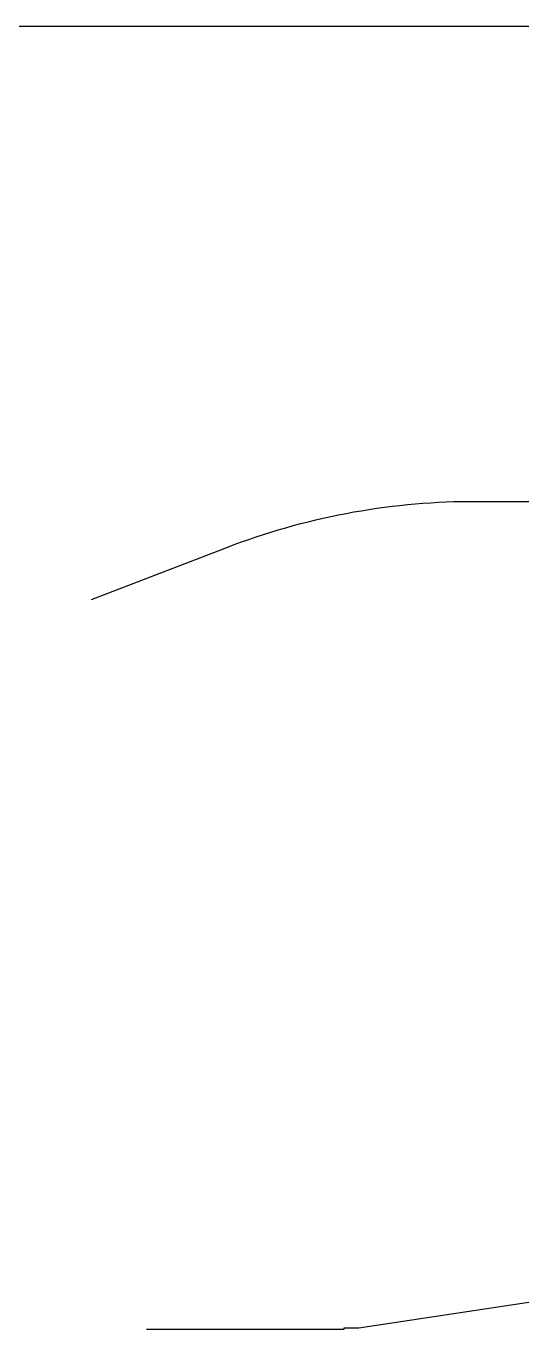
# Model space of a CAD drawing. Header units: millimetres. Extents: x 237 to 802, y 86 to 296.
# Drawn here: x 381.29 to 387.86, y 185.73 to 203.12 of the extents above; entities that cross this region are included whole.
import ezdxf

# ---------------------------------------------------------------- set-up
doc = ezdxf.new("R2010")
doc.units = ezdxf.units.MM
doc.layers.add('01-MUROS', color=6, linetype='Continuous')
doc.layers.add('02-CARPINTERÍAS', color=9, linetype='Continuous')

msp = doc.modelspace()

# ---------------------------------------------------------------- linework, layer by layer
msp.add_lwpolyline([(382.155, 195.5244), (383.9474, 196.215, -0.0905424), (387.1644, 196.8244), (388.455, 196.8244), (388.455, 196.5244), (394.955, 196.5244), (394.955, 196.3244), (395.105, 196.3244), (395.105, 196.5244), (395.655, 196.5244), (395.655, 196.6744), (397.3984, 196.6744)], format="xyb")
at = {"layer": '01-MUROS'}
for p, q in [((392.2884, 186.8709), (385.6984, 185.8709)), ((385.4984, 185.8509), (382.8859, 185.8509)), ((385.6984, 185.8709), (385.4984, 185.8709)), ((385.4984, 185.8709), (385.4984, 185.8509))]:
    msp.add_line(p, q, dxfattribs=at)
at = {"layer": '02-CARPINTERÍAS'}
msp.add_lwpolyline([(359.7637, 203.1193), (399.6272, 203.1193), (399.6272, 172.9233), (359.7637, 172.9233)], close=True, dxfattribs=at)

doc.saveas('drawing.dxf')
